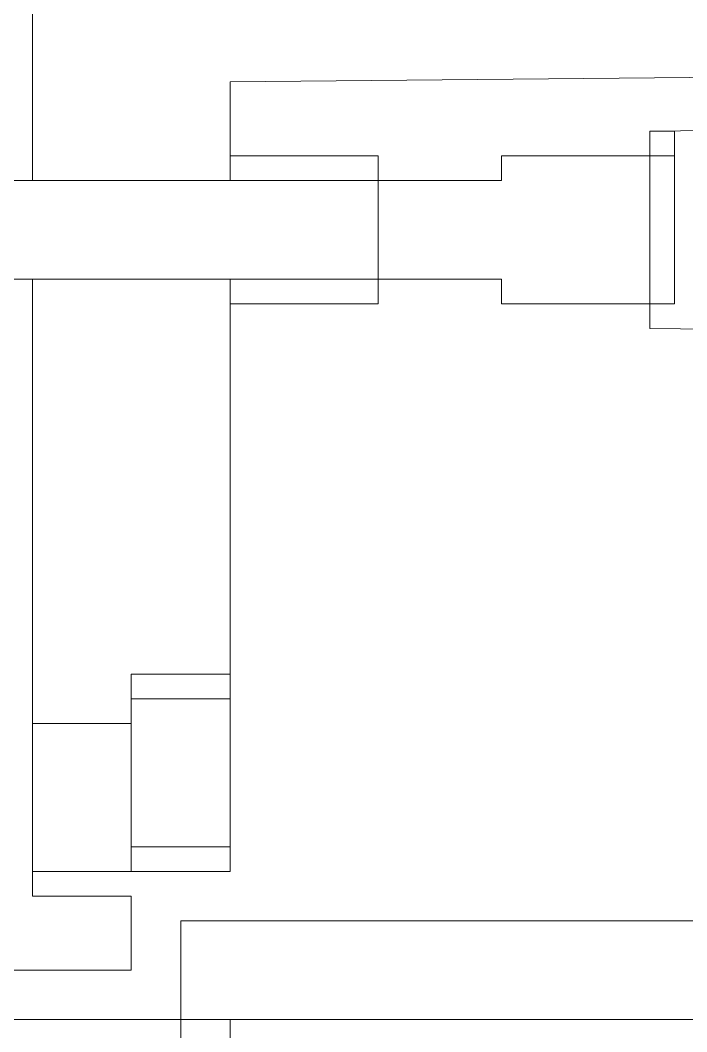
# Model space of a CAD drawing. Header units: millimetres. Extents: x 42 to 552, y 43 to 535.
# Drawn here: x 474.8986 to 474.9331, y 496.7778 to 496.8303 of the extents above; entities that cross this region are included whole.
import ezdxf

# ---------------------------------------------------------------- set-up
doc = ezdxf.new("R2010")
doc.units = ezdxf.units.MM
doc.header["$LTSCALE"] = 0.75
doc.header["$MEASUREMENT"] = 0
doc.layers.add('PDF_0', color=7, linetype='Continuous')

msp = doc.modelspace()

# ---------------------------------------------------------------- linework, layer by layer
at = {"layer": 'PDF_0', "lineweight": 18}
for points in [[(474.904348, 497.274974), (474.904348, 497.248101), (474.899229, 497.248101), (474.899229, 496.915381), (474.899229, 496.821963)], [(475.047673, 496.783572), (474.906907, 496.783572), (474.906907, 496.778454), (474.869796, 496.778454), (474.869796, 496.781013), (474.904348, 496.781013), (474.904348, 496.784852), (474.899229, 496.784852), (474.899229, 496.786132), (474.909467, 496.786132), (474.909467, 496.816844), (474.917145, 496.816844), (474.917145, 496.821963), (474.909467, 496.821963), (474.909467, 496.827082), (475.045114, 496.828362)], [(475.048953, 496.825802), (474.931221, 496.824523), (474.931221, 496.814285), (475.048953, 496.813005)], [(474.931221, 496.824523), (474.932501, 496.824523), (474.932501, 496.823243)], [(474.897949, 496.821963), (474.899229, 496.821963), (474.900509, 496.821963), (474.901788, 496.821963), (474.903068, 496.821963), (474.904348, 496.821963), (474.908187, 496.821963), (474.909467, 496.821963), (474.909467, 496.823243), (474.917145, 496.823243), (474.917145, 496.821963), (474.923543, 496.821963), (474.923543, 496.823243), (474.932501, 496.823243), (474.932501, 496.815565), (474.923543, 496.815565), (474.923543, 496.816844), (474.917145, 496.816844), (474.917145, 496.815565), (474.909467, 496.815565), (474.909467, 496.816844), (474.908187, 496.816844), (474.904348, 496.816844), (474.903068, 496.816844), (474.901788, 496.816844), (474.900509, 496.816844), (474.899229, 496.816844), (474.897949, 496.816844)], [(474.899229, 496.821963), (474.899229, 496.821963)], [(474.899229, 496.821963), (474.899229, 496.821963)], [(474.900509, 496.821963), (474.900509, 496.821963)], [(474.901788, 496.821963), (474.901788, 496.821963)], [(474.901788, 496.821963), (474.901788, 496.821963)], [(474.903068, 496.821963), (474.904348, 496.821963)], [(474.903068, 496.821963), (474.903068, 496.821963)], [(474.899229, 496.816844), (474.899229, 496.816844)], [(474.899229, 496.816844), (474.899229, 496.816844)], [(474.899229, 496.816844), (474.899229, 496.79381)], [(474.900509, 496.816844), (474.900509, 496.816844)], [(474.901788, 496.816844), (474.901788, 496.816844)], [(474.901788, 496.816844), (474.901788, 496.816844)], [(474.903068, 496.816844), (474.903068, 496.816844)], [(474.903068, 496.816844), (474.903068, 496.816844)], [(474.904348, 496.816844), (474.904348, 496.816844)], [(474.904348, 496.816844), (474.904348, 496.816844)], [(474.904348, 496.786132), (474.904348, 496.787411), (474.904348, 496.79509), (474.904348, 496.796369)], [(474.899229, 496.786132), (474.899229, 496.79381), (474.904348, 496.79381)], [(475.043834, 496.761818), (474.904348, 496.761818), (474.904348, 496.773335), (474.888992, 496.773335), (474.888992, 496.761818), (474.886432, 496.761818), (474.886432, 496.777174), (474.906907, 496.777174), (474.906907, 496.778454), (474.909467, 496.778454), (474.909467, 496.766936), (475.045114, 496.765657), (475.045114, 496.778454), (475.047673, 496.778454), (475.047673, 496.777174), (475.054072, 496.777174), (475.054072, 496.774615), (475.051512, 496.774615), (475.051512, 496.527634)], [(475.047673, 496.778454), (474.906907, 496.778454)], [(475.041275, 496.778454), (474.909467, 496.778454), (475.041275, 496.778454), (475.041275, 496.765657)]]:
    msp.add_lwpolyline(points, dxfattribs=at)
at = {"layer": 'PDF_0', "color": 8, "lineweight": 18, "true_color": 0x808080}
for points in [[(474.904348, 496.796369), (474.909467, 496.796369)], [(474.909467, 496.79509), (474.904348, 496.79509)], [(474.904348, 496.787411), (474.906907, 496.787411), (474.909467, 496.787411)]]:
    msp.add_lwpolyline(points, dxfattribs=at)

doc.saveas('drawing.dxf')
